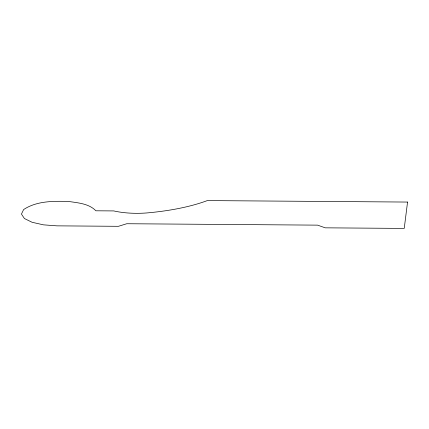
<?xml version="1.0" encoding="UTF-8"?>
<svg xmlns="http://www.w3.org/2000/svg" width="429" height="429" viewBox="0 0 429 429"><rect width="100%" height="100%" fill="white"/><g stroke="black" fill="none" stroke-linecap="round" stroke-linejoin="round"><path stroke-width="0.64" d="M407.55 202.064L404.236 228.416L325.252 227.831L317.578 225.139L126.775 223.729L118.436 226.308L56.955 225.852L43.468 224.844L32.105 222.286L24.415 218.533L21.45 214.087L23.611 209.561C36.749 200.869 53.41 201.04 68.592 201.458C78.062 202.885 88.819 203.534 95.919 210.795L113.749 210.923A41.415 13.621 -0.4 0 0 146.45 212.972A119.123 39.173 -0.4 0 0 207.325 200.584L407.55 202.064"/></g></svg>
